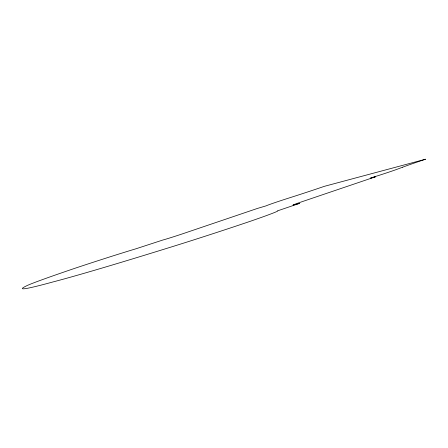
<?xml version="1.0" encoding="UTF-8"?>
<svg xmlns="http://www.w3.org/2000/svg" width="448" height="448" viewBox="0 0 448 448"><rect width="100%" height="100%" fill="white"/><g stroke="black" fill="none" stroke-linecap="round" stroke-linejoin="round"><path stroke-width="0.67" d="M402.534 167.238L397.992 168.941A17.752 0.431 -18.1 0 1 374.119 176.898L370.462 178.142L375.519 176.781L302.383 201.583A16.946 0.414 -18.1 0 0 294.504 204.736L299.561 203.381L277.62 210.823A66.69 1.63 -18.1 0 1 250.6 221.183A89.538 2.19 -18.1 0 1 167.916 248.024A293.978 7.185 -18.1 0 1 53.2 281.887A293.978 7.185 -18.1 0 1 26.253 285.986A89.538 2.19 -18.1 0 1 75.214 268.19A66.69 1.63 -18.1 0 1 135.962 248.786L162.96 239.988A16.946 0.414 -18.1 0 0 184.335 233.223L257.471 208.421L266.19 205.822A17.752 0.431 -18.1 0 1 286.227 198.89L295.378 195.955A39.183 0.958 -18.1 0 0 319.452 188.003L324.414 186.318L425.6 159.202L420.633 160.888A39.183 0.958 -18.1 0 0 402.534 167.238"/></g></svg>
